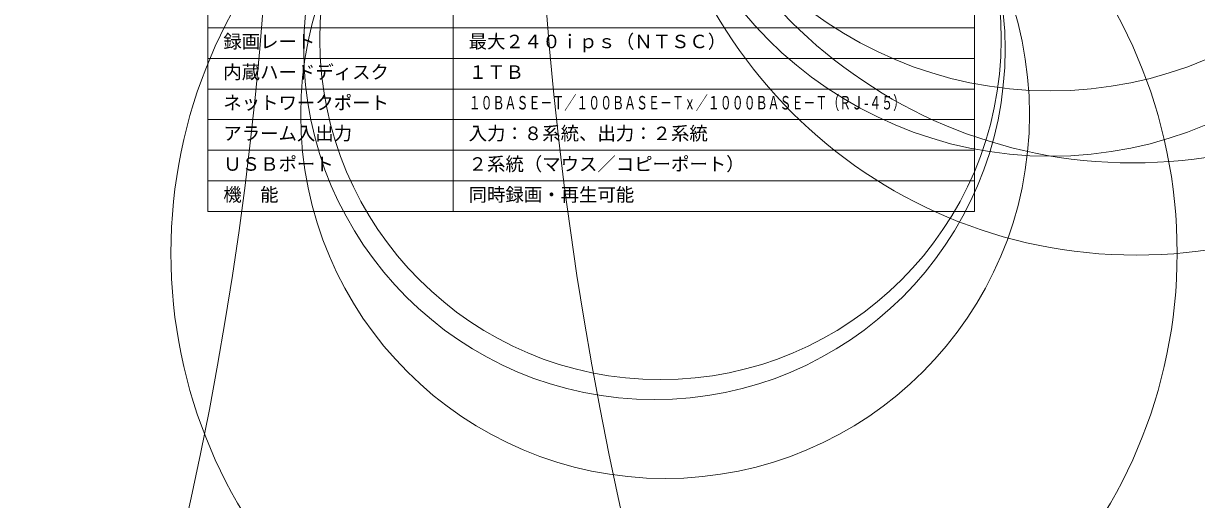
# Model space of a CAD drawing. Units: millimetres, scale not verified. Extents: x -1232 to 1171, y -567 to 613.
# Drawn here: x -92.6 to 98.7, y -103.5 to -25.8 of the extents above; entities that cross this region are included whole.
import ezdxf
from ezdxf.enums import TextEntityAlignment as Align

# ---------------------------------------------------------------- set-up
doc = ezdxf.new("R2010")
doc.units = ezdxf.units.MM
doc.header["$LTSCALE"] = 0.125
doc.layers.add('0-1_MOJI1', color=7, linetype='Continuous')
doc.layers.add('0-2_WAKU', color=1, linetype='Continuous', lineweight=18)
doc.layers.add('0-5_GAIKEI', color=1, linetype='Continuous', lineweight=18)
doc.styles.add('ＭＳ ゴシック', font='')
doc.styles.get('ＭＳ ゴシック').set_extended_font_data('MS Gothic')

msp = doc.modelspace()

# ---------------------------------------------------------------- linework, layer by layer
at = {"layer": '0-2_WAKU', "color": 4}
for p, q in [((-62.4976, 3.495), (-62.4976, -56.505)), ((-22.4976, -56.505), (-22.4976, 3.495)), ((62.5024, -56.505), (62.5024, 3.495)), ((-62.4976, -56.505), (62.5024, -56.505))]:
    msp.add_line(p, q, dxfattribs=at)
at = {"layer": '0-2_WAKU'}
for p, q in [((-62.4976, -26.505), (62.5024, -26.505)), ((-62.4976, -31.505), (62.5024, -31.505)), ((-62.4976, -36.505), (62.5024, -36.505)), ((-62.4976, -41.505), (62.5024, -41.505)), ((-62.4976, -46.505), (62.5024, -46.505)), ((-62.4976, -51.505), (62.5024, -51.505))]:
    msp.add_line(p, q, dxfattribs=at)
at = {"layer": '0-5_GAIKEI'}
for centre, radius in [((-642.0494, 22.9352), 590.3414), ((581.0577, 22.9352), 590.198), ((74.8606, 28.2716), 65.0895), ((74.852, 17.5999), 65.0808), ((10.2933, -30.028), 57.1808), ((11.279, -28.4032), 55.5478), ((13.4885, -63.2786), 82.0326), ((12.034, -40.674), 59.4125)]:
    msp.add_circle(centre, radius, dxfattribs=at)
at = {"layer": '0-5_GAIKEI', "color": 7}
for centre, radius in [((88.2665, 30.1551), 78.7315), ((88.8567, 15.6923), 79.3194)]:
    msp.add_circle(centre, radius, dxfattribs=at)

# ---------------------------------------------------------------- texts
at = {"layer": '0-1_MOJI1', "style": 'ＭＳ ゴシック'}
for s, p in [('録画レート', (-59.9976, -30.505)), ('最大２４０ｉｐｓ（ＮＴＳＣ）', (-19.9976, -30.505)), ('内蔵ハードディスク', (-59.9976, -35.505)), ('１ＴＢ', (-19.9976, -35.505)), ('ネットワークポート', (-59.9976, -40.505)), ('アラーム入出力', (-59.9976, -45.505)), ('入力：８系統、出力：２系統', (-19.9976, -45.505)), ('ＵＳＢポート', (-59.9976, -50.505)), ('２系統（マウス／コピーポート）', (-19.9976, -50.505)), ('機\u3000能', (-59.9976, -55.505)), ('同時録画・再生可能', (-19.9976, -55.505))]:
    msp.add_text(s, height=2.199, dxfattribs=at).set_placement(p, align=Align.BOTTOM_LEFT)
at = {"layer": '0-1_MOJI1', "style": 'ＭＳ ゴシック', "width": 0.65}
msp.add_text('１０ＢＡＳＥ－Ｔ／１００ＢＡＳＥ－Ｔｘ／１０００ＢＡＳＥ－Ｔ（ＲＪ-４５）', height=2.199, dxfattribs=at).set_placement((-19.9976, -40.505), align=Align.BOTTOM_LEFT)

doc.saveas('drawing.dxf')
